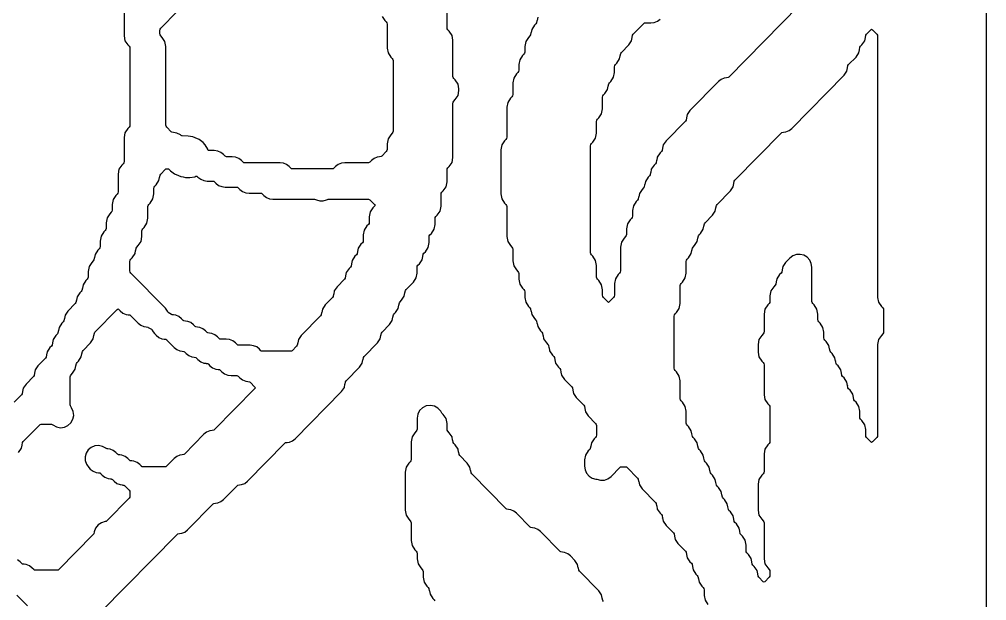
# Model space of a CAD drawing. Header units: millimetres. Extents: x 2 to 65, y 2 to 128.
# Drawn here: x 27.71 to 65.27, y 51.53 to 74.12 of the extents above; entities that cross this region are included whole.
import ezdxf

# ---------------------------------------------------------------- set-up
doc = ezdxf.new("R2010")
doc.units = ezdxf.units.MM
doc.layers.add('CUT', color=1, linetype='Continuous')

msp = doc.modelspace()

# ---------------------------------------------------------------- linework, layer by layer
at = {"layer": 'CUT'}
for points in [[(44.134, 2), (52.134, 2), (52.134, 5), (65.2679, 5), (65.2679, 125), (52.134, 125), (52.134, 128), (44.134, 128), (44.134, 125), (23.134, 125), (23.134, 128), (15.134, 128), (15.134, 125), (2, 125), (2, 5), (15.134, 5), (15.134, 2), (23.134, 2), (23.134, 5), (44.134, 5)], [(54.158, 65.7992), (54.2642, 65.9604), (54.2888, 66.0856), (54.292, 66.085), (54.3103, 66.1778), (54.3355, 66.2162), (54.6224, 66.5081), (54.7286, 66.6692), (54.7532, 66.7944), (54.7564, 66.7938), (54.7747, 66.8867), (54.8, 66.925), (55.3191, 67.4533), (55.4253, 67.6144), (55.4499, 67.7396), (55.4531, 67.739), (55.4714, 67.8318), (55.4966, 67.8702), (57.297, 69.7021), (57.322, 69.7216), (57.3862, 69.7301), (57.386, 69.7315), (57.4736, 69.7432), (57.5953, 69.7942), (57.6994, 69.8753), (59.7312, 71.9427), (59.8374, 72.1038), (59.862, 72.229), (59.8652, 72.2284), (59.8835, 72.3213), (59.9088, 72.3596), (60.1957, 72.6516), (60.3018, 72.8127), (60.3265, 72.9379), (60.3297, 72.9373), (60.3479, 73.0301), (60.3732, 73.0685), (60.4279, 73.1241), (60.5341, 73.2853), (60.5587, 73.4105), (60.5619, 73.4098), (60.5802, 73.5027), (60.6054, 73.5411), (60.7756, 73.7142), (60.8035, 73.7348), (60.8314, 73.7142), (61.0016, 73.5411), (61.0269, 73.5027), (61.0357, 73.4576), (61.0357, 63.3143), (61.073, 63.1249), (61.1791, 62.9638), (61.2338, 62.9081), (61.2591, 62.8698), (61.2679, 62.8247), (61.2679, 61.977), (61.2591, 61.9319), (61.2338, 61.8935), (61.1791, 61.8379), (61.073, 61.6767), (61.0357, 61.4874), (61.0357, 57.9601), (61.0269, 57.915), (61.0016, 57.8767), (60.8314, 57.7035), (60.8035, 57.6829), (60.7756, 57.7035), (60.6054, 57.8767), (60.5802, 57.915), (60.5713, 57.9601), (60.5713, 58.1794), (60.5341, 58.3687), (60.4279, 58.5299), (60.3732, 58.5855), (60.3479, 58.6239), (60.3391, 58.669), (60.3391, 58.8883), (60.3018, 59.0776), (60.1957, 59.2387), (60.141, 59.2944), (60.1157, 59.3327), (60.0975, 59.4256), (60.0942, 59.425), (60.0696, 59.5502), (59.9635, 59.7113), (59.9088, 59.767), (59.8835, 59.8053), (59.8652, 59.8982), (59.862, 59.8975), (59.8374, 60.0227), (59.7312, 60.1839), (59.6766, 60.2395), (59.6513, 60.2779), (59.633, 60.3707), (59.6298, 60.3701), (59.6052, 60.4953), (59.499, 60.6565), (59.4443, 60.7121), (59.4191, 60.7505), (59.4008, 60.8433), (59.3976, 60.8427), (59.373, 60.9679), (59.2668, 61.129), (59.2121, 61.1847), (59.1868, 61.223), (59.1686, 61.3159), (59.1654, 61.3153), (59.1408, 61.4405), (59.0346, 61.6016), (58.9799, 61.6573), (58.9546, 61.6956), (58.9458, 61.7407), (58.9458, 61.96), (58.9085, 62.1493), (58.8024, 62.3105), (58.7477, 62.3661), (58.7224, 62.4045), (58.7135, 62.4495), (58.7135, 62.6688), (58.6763, 62.8582), (58.5702, 63.0193), (58.5155, 63.075), (58.4902, 63.1133), (58.4813, 63.1584), (58.4813, 64.4868), (58.4596, 64.6324), (58.3965, 64.7655), (58.2973, 64.8743), (58.1707, 64.9495), (58.0276, 64.9846), (57.8806, 64.9765), (57.7423, 64.9259), (57.6247, 64.8372), (57.4636, 64.6733), (57.3575, 64.5122), (57.3328, 64.387), (57.3296, 64.3876), (57.3114, 64.2948), (57.2861, 64.2564), (57.2314, 64.2008), (57.1253, 64.0396), (57.1006, 63.9144), (57.0974, 63.915), (57.0792, 63.8222), (57.0539, 63.7838), (56.9992, 63.7282), (56.893, 63.567), (56.8558, 63.3777), (56.8558, 63.1584), (56.8469, 63.1133), (56.8217, 63.075), (56.767, 63.0193), (56.6608, 62.8582), (56.6236, 62.6688), (56.6236, 61.977), (56.6147, 61.9319), (56.5894, 61.8935), (56.5348, 61.8379), (56.4286, 61.6767), (56.3914, 61.4874), (56.3914, 61.1877), (56.4286, 60.9984), (56.5348, 60.8372), (56.5894, 60.7816), (56.6147, 60.7432), (56.6236, 60.6981), (56.6236, 59.5337), (56.6608, 59.3443), (56.767, 59.1832), (56.8217, 59.1276), (56.8469, 59.0892), (56.8558, 59.0441), (56.8558, 57.7238), (56.8469, 57.6787), (56.8217, 57.6404), (56.767, 57.5847), (56.6608, 57.4236), (56.6236, 57.2343), (56.6236, 56.5424), (56.6147, 56.4973), (56.5894, 56.4589), (56.5348, 56.4033), (56.4286, 56.2422), (56.3914, 56.0528), (56.3914, 55.0442), (56.4286, 54.8549), (56.5348, 54.6938), (56.5894, 54.6381), (56.6147, 54.5997), (56.6236, 54.5547), (56.6236, 53.1539), (56.6608, 52.9646), (56.767, 52.8035), (56.8217, 52.7478), (56.8469, 52.7095), (56.8558, 52.6644), (56.8558, 52.5255), (56.8469, 52.4804), (56.8217, 52.4421), (56.6515, 52.2689), (56.6236, 52.2483), (56.5957, 52.2689), (56.4255, 52.4421), (56.4002, 52.4804), (56.382, 52.5733), (56.3788, 52.5726), (56.3541, 52.6978), (56.248, 52.859), (56.1933, 52.9146), (56.168, 52.953), (56.1498, 53.0458), (56.1465, 53.0452), (56.1219, 53.1704), (56.0158, 53.3316), (55.9611, 53.3872), (55.9358, 53.4256), (55.9269, 53.4706), (55.9269, 53.6899), (55.8897, 53.8793), (55.7835, 54.0404), (55.7288, 54.0961), (55.7036, 54.1344), (55.6853, 54.2273), (55.6821, 54.2266), (55.6575, 54.3519), (55.5513, 54.513), (55.4966, 54.5686), (55.4714, 54.607), (55.4531, 54.6999), (55.4499, 54.6992), (55.4253, 54.8244), (55.3191, 54.9856), (55.2644, 55.0412), (55.2391, 55.0796), (55.2209, 55.1724), (55.2177, 55.1718), (55.193, 55.297), (55.0869, 55.4581), (55.0322, 55.5138), (55.0069, 55.5521), (54.9887, 55.645), (54.9854, 55.6444), (54.9608, 55.7696), (54.8547, 55.9307), (54.8, 55.9864), (54.7747, 56.0247), (54.7564, 56.1176), (54.7532, 56.1169), (54.7286, 56.2422), (54.6224, 56.4033), (54.5678, 56.4589), (54.5425, 56.4973), (54.5242, 56.5902), (54.521, 56.5895), (54.4964, 56.7147), (54.3902, 56.8759), (54.3355, 56.9315), (54.3103, 56.9699), (54.292, 57.0627), (54.2888, 57.0621), (54.2642, 57.1873), (54.158, 57.3484), (54.1033, 57.4041), (54.078, 57.4424), (54.0598, 57.5353), (54.0566, 57.5347), (54.0319, 57.6599), (53.9258, 57.821), (53.8711, 57.8767), (53.8458, 57.915), (53.8276, 58.0079), (53.8244, 58.0072), (53.7997, 58.1324), (53.6936, 58.2936), (53.6389, 58.3492), (53.6136, 58.3876), (53.6047, 58.4327), (53.6047, 58.8883), (53.5675, 59.0776), (53.4614, 59.2387), (53.4067, 59.2944), (53.3814, 59.3327), (53.3725, 59.3778), (53.3725, 60.0697), (53.3353, 60.259), (53.2291, 60.4202), (53.1744, 60.4758), (53.1492, 60.5142), (53.1403, 60.5592), (53.1403, 62.5884), (53.1492, 62.6335), (53.1744, 62.6719), (53.2291, 62.7275), (53.3353, 62.8887), (53.3725, 63.078), (53.3725, 63.7699), (53.3814, 63.8149), (53.4067, 63.8533), (53.4614, 63.909), (53.5675, 64.0701), (53.6047, 64.2594), (53.6047, 64.715), (53.6136, 64.7601), (53.6389, 64.7984), (53.6936, 64.8541), (53.7997, 65.0152), (53.8244, 65.1404), (53.8276, 65.1398), (53.8458, 65.2327), (53.8711, 65.271), (53.9258, 65.3267), (54.0319, 65.4878), (54.0566, 65.613), (54.0598, 65.6124), (54.078, 65.7052), (54.1033, 65.7436)], [(32.2034, 65.0152), (32.2281, 65.1404), (32.2313, 65.1398), (32.2495, 65.2327), (32.2748, 65.271), (32.3295, 65.3267), (32.4356, 65.4878), (32.4729, 65.6771), (32.4729, 65.8964), (32.4817, 65.9415), (32.507, 65.9799), (32.5617, 66.0355), (32.6679, 66.1967), (32.7051, 66.386), (32.7051, 66.8416), (32.714, 66.8867), (32.7392, 66.925), (32.7939, 66.9807), (32.9001, 67.1418), (32.9373, 67.3312), (32.9373, 67.5505), (32.9462, 67.5955), (32.9715, 67.6339), (33.0261, 67.6895), (33.1323, 67.8507), (33.1569, 67.9759), (33.1601, 67.9752), (33.1784, 68.0681), (33.2037, 68.1065), (33.3785, 68.2844), (33.4035, 68.3038), (33.4349, 68.308), (33.4755, 68.308), (33.5081, 68.3035), (33.5335, 68.2825), (33.5802, 68.2316), (33.7375, 68.1163), (33.8857, 68.0473), (33.9782, 68.0148), (34.0711, 67.9921), (34.1682, 67.9783), (34.3315, 67.9712), (34.5243, 68.001), (34.5703, 68.0177), (34.6027, 68.0245), (34.629, 68.0044), (34.6481, 67.985), (34.7522, 67.9039), (34.8739, 67.8529), (35.0047, 67.8354), (35.2264, 67.8354), (35.2578, 67.8313), (35.2827, 67.8118), (35.3448, 67.7487), (35.4489, 67.6676), (35.5706, 67.6166), (35.7014, 67.5992), (36.1813, 67.5992), (36.2116, 67.5755), (36.2736, 67.5124), (36.3777, 67.4313), (36.4994, 67.3803), (36.6302, 67.3629), (37.0841, 67.3629), (37.1155, 67.3587), (37.1405, 67.3392), (37.2025, 67.2761), (37.3066, 67.195), (37.4283, 67.144), (37.5591, 67.1266), (39.1741, 67.1266), (39.2061, 67.1223), (39.2461, 67.1055), (39.3735, 67.071), (39.5054, 67.071), (39.6328, 67.1055), (39.6728, 67.1223), (39.7048, 67.1266), (41.264, 67.1266), (41.2954, 67.1224), (41.3204, 67.1029), (41.5021, 66.918), (41.522, 66.8903), (41.5021, 66.8625), (41.4406, 66.7999), (41.3344, 66.6388), (41.2972, 66.4494), (41.2972, 66.2301), (41.2883, 66.1851), (41.263, 66.1467), (41.2083, 66.091), (41.1022, 65.9299), (41.065, 65.7406), (41.065, 65.5213), (41.0561, 65.4762), (41.0308, 65.4378), (40.9761, 65.3822), (40.87, 65.2211), (40.8454, 65.0958), (40.8421, 65.0965), (40.8239, 65.0036), (40.7986, 64.9653), (40.7439, 64.9096), (40.6378, 64.7485), (40.6131, 64.6233), (40.6099, 64.6239), (40.5917, 64.5311), (40.5664, 64.4927), (40.5117, 64.437), (40.4055, 64.2759), (40.3809, 64.1507), (40.3777, 64.1513), (40.3594, 64.0585), (40.3342, 64.0201), (40.0473, 63.7282), (39.9411, 63.567), (39.9165, 63.4418), (39.9133, 63.4425), (39.895, 63.3496), (39.8697, 63.3113), (39.5828, 63.0193), (39.4767, 62.8582), (39.452, 62.733), (39.4488, 62.7336), (39.4306, 62.6408), (39.4053, 62.6024), (38.6539, 61.8379), (38.5478, 61.6767), (38.5232, 61.5515), (38.52, 61.5522), (38.5017, 61.4593), (38.4764, 61.421), (38.3016, 61.243), (38.2766, 61.2236), (38.2452, 61.2194), (37.1504, 61.2194), (37.119, 61.2236), (37.094, 61.243), (37.032, 61.3062), (36.9279, 61.3873), (36.8062, 61.4383), (36.6754, 61.4557), (36.2215, 61.4557), (36.1901, 61.4599), (36.1651, 61.4793), (36.1031, 61.5425), (35.999, 61.6235), (35.8773, 61.6746), (35.7465, 61.692), (35.5249, 61.692), (35.4935, 61.6962), (35.4685, 61.7156), (35.4065, 61.7787), (35.3024, 61.8598), (35.1807, 61.9109), (35.0931, 61.9225), (35.0933, 61.9239), (35.029, 61.9324), (35.0041, 61.9519), (34.942, 62.015), (34.8379, 62.0961), (34.7162, 62.1471), (34.6286, 62.1588), (34.6288, 62.1602), (34.5646, 62.1687), (34.5396, 62.1882), (34.4776, 62.2513), (34.3735, 62.3324), (34.2518, 62.3834), (34.1642, 62.3951), (34.1644, 62.3965), (34.1002, 62.405), (34.0865, 62.4157), (34.0792, 62.4197), (34.0775, 62.4221), (34.0131, 62.4876), (33.909, 62.5687), (33.7873, 62.6197), (33.6998, 62.6314), (33.7, 62.6328), (33.6822, 62.6351), (33.6734, 62.6349), (33.6565, 62.6371), (33.6411, 62.6371), (33.622, 62.652), (33.4913, 62.7253), (33.4844, 62.7268), (33.4687, 62.7732), (33.3809, 62.8947), (32.0426, 64.2564), (32.0173, 64.2948), (32.0084, 64.3398), (32.0084, 64.715), (32.0173, 64.7601), (32.0426, 64.7984), (32.0973, 64.8541)]]:
    msp.add_lwpolyline(points, close=True, dxfattribs=at)
for points in [[(58.6794, 75.3619), (55.2535, 71.876), (55.2285, 71.8565), (55.1643, 71.8479), (55.1645, 71.8466), (55.0769, 71.8349), (54.9552, 71.7839), (54.8511, 71.7028), (53.7481, 70.5805), (53.642, 70.4194), (53.6174, 70.2942), (53.6141, 70.2948), (53.5959, 70.2019), (53.5706, 70.1636), (52.8193, 69.3991), (52.7131, 69.2379), (52.6885, 69.1127), (52.6853, 69.1134), (52.667, 69.0205), (52.6417, 68.9821), (52.587, 68.9265), (52.4809, 68.7654), (52.4563, 68.6402), (52.4531, 68.6408), (52.4348, 68.5479), (52.4095, 68.5096), (52.3548, 68.4539), (52.2487, 68.2928), (52.224, 68.1676), (52.2208, 68.1682), (52.2026, 68.0754), (52.1773, 68.037), (52.1226, 67.9813), (52.0165, 67.8202), (51.9918, 67.695), (51.9886, 67.6956), (51.9704, 67.6028), (51.9451, 67.5644), (51.8904, 67.5088), (51.7842, 67.3476), (51.7596, 67.2224), (51.7564, 67.2231), (51.7381, 67.1302), (51.7129, 67.0919), (51.6582, 67.0362), (51.552, 66.8751), (51.5148, 66.6857), (51.5148, 66.4664), (51.5059, 66.4213), (51.4806, 66.383), (51.426, 66.3273), (51.3198, 66.1662), (51.2826, 65.9769), (51.2826, 65.7576), (51.2737, 65.7125), (51.2484, 65.6741), (51.1937, 65.6185), (51.0876, 65.4573), (51.0503, 65.268), (51.0503, 64.3398), (51.0415, 64.2948), (51.0162, 64.2564), (50.9615, 64.2008), (50.8554, 64.0396), (50.8181, 63.8503), (50.8181, 63.3947), (50.8093, 63.3496), (50.784, 63.3113), (50.6138, 63.1381), (50.5859, 63.1175), (50.558, 63.1381), (50.3878, 63.3113), (50.3626, 63.3496), (50.3537, 63.3947), (50.3537, 63.614), (50.3165, 63.8033), (50.2103, 63.9645), (50.1556, 64.0201), (50.1303, 64.0585), (50.1215, 64.1036), (50.1215, 64.5591), (50.0842, 64.7485), (49.9781, 64.9096), (49.9234, 64.9653), (49.8981, 65.0036), (49.8893, 65.0487), (49.8893, 69.2045), (49.8981, 69.2495), (49.9234, 69.2879), (49.9781, 69.3435), (50.0842, 69.5047), (50.1215, 69.694), (50.1215, 70.1496), (50.1303, 70.1947), (50.1556, 70.233), (50.2103, 70.2887), (50.3165, 70.4498), (50.3537, 70.6392), (50.3537, 71.0948), (50.3626, 71.1398), (50.3878, 71.1782), (50.4425, 71.2338), (50.5487, 71.395), (50.5733, 71.5202), (50.5765, 71.5196), (50.5948, 71.6124), (50.62, 71.6508), (50.6747, 71.7064), (50.7809, 71.8676), (50.8181, 72.0569), (50.8181, 72.2762), (50.827, 72.3213), (50.8523, 72.3596), (50.907, 72.4153), (51.0131, 72.5764), (51.0377, 72.7016), (51.0409, 72.701), (51.0592, 72.7938), (51.0845, 72.8322), (51.3714, 73.1241), (51.4775, 73.2853), (51.5022, 73.4105), (51.5054, 73.4098), (51.5236, 73.5027), (51.5489, 73.5411), (51.956, 73.9553), (51.981, 73.9747), (52.0124, 73.9789), (52.234, 73.9789), (52.3648, 73.9963), (52.4865, 74.0473), (52.5906, 74.1284)], [(31.7762, 74.4028), (31.7762, 73.4746), (31.8135, 73.2853), (31.9196, 73.1241), (31.9743, 73.0685), (31.9996, 73.0301), (32.0084, 72.9851), (32.0084, 70.0107), (31.9996, 69.9657), (31.9743, 69.9273), (31.9196, 69.8716), (31.8135, 69.7105), (31.7762, 69.5212), (31.7762, 68.593), (31.7674, 68.5479), (31.7421, 68.5096), (31.6874, 68.4539), (31.5812, 68.2928), (31.544, 68.1034), (31.544, 67.4116), (31.5351, 67.3665), (31.5099, 67.3281), (31.4552, 67.2725), (31.349, 67.1113), (31.3118, 66.922), (31.3118, 66.7027), (31.3029, 66.6576), (31.2777, 66.6193), (31.223, 66.5636), (31.1168, 66.4025), (31.0796, 66.2132), (31.0796, 65.9938), (31.0707, 65.9488), (31.0454, 65.9104), (30.9907, 65.8548), (30.8846, 65.6936), (30.8474, 65.5043), (30.8474, 65.285), (30.8385, 65.2399), (30.8132, 65.2016), (30.7585, 65.1459), (30.6524, 64.9848), (30.6277, 64.8596), (30.6245, 64.8602), (30.6063, 64.7673), (30.581, 64.729), (30.5263, 64.6733), (30.4202, 64.5122), (30.3829, 64.3229), (30.3829, 64.1036), (30.3741, 64.0585), (30.3488, 64.0201), (30.2941, 63.9645), (30.1879, 63.8033), (30.1633, 63.6781), (30.1601, 63.6788), (30.1418, 63.5859), (30.1166, 63.5475), (30.0619, 63.4919), (29.9557, 63.3308), (29.9311, 63.2056), (29.9279, 63.2062), (29.9096, 63.1133), (29.8843, 63.075), (29.5974, 62.783), (29.4913, 62.6219), (29.4667, 62.4967), (29.4634, 62.4973), (29.4452, 62.4045), (29.4199, 62.3661), (29.3652, 62.3105), (29.2591, 62.1493), (29.2344, 62.0241), (29.2312, 62.0248), (29.213, 61.9319), (29.1877, 61.8935), (29.133, 61.8379), (29.0268, 61.6767), (29.0022, 61.5515), (28.999, 61.5522), (28.9807, 61.4593), (28.9555, 61.421), (28.9008, 61.3653), (28.7946, 61.2042), (28.77, 61.079), (28.7668, 61.0796), (28.7485, 60.9867), (28.7233, 60.9484), (28.4363, 60.6565), (28.3302, 60.4953), (28.3056, 60.3701), (28.3024, 60.3707), (28.2841, 60.2779), (28.2588, 60.2395), (27.9719, 59.9476), (27.8658, 59.7865), (27.8411, 59.6612), (27.8379, 59.6619), (27.8197, 59.569), (27.7944, 59.5307), (27.5075, 59.2387)], [(30.8815, 51.0938), (33.843, 54.1072), (33.8679, 54.1266), (33.9322, 54.1352), (33.932, 54.1366), (34.0196, 54.1482), (34.1413, 54.1992), (34.2454, 54.2803), (35.2363, 55.2886), (35.2613, 55.3081), (35.3255, 55.3166), (35.3253, 55.318), (35.4129, 55.3296), (35.5346, 55.3807), (35.6387, 55.4618), (36.1651, 55.9975), (36.1901, 56.0169), (36.2544, 56.0255), (36.2542, 56.0269), (36.3417, 56.0385), (36.4634, 56.0895), (36.5675, 56.1706), (38.0229, 57.6515), (38.0479, 57.6709), (38.1121, 57.6795), (38.1119, 57.6809), (38.1995, 57.6925), (38.3212, 57.7435), (38.4253, 57.8246), (40.2249, 59.6558), (40.3311, 59.8169), (40.3557, 59.9421), (40.3589, 59.9415), (40.3772, 60.0343), (40.4024, 60.0727), (40.9216, 60.6009), (41.0277, 60.7621), (41.0523, 60.8873), (41.0556, 60.8866), (41.0738, 60.9795), (41.0991, 61.0179), (41.6182, 61.5461), (41.7244, 61.7072), (41.749, 61.8324), (41.7522, 61.8318), (41.7705, 61.9246), (41.7957, 61.963), (42.0827, 62.2549), (42.1888, 62.4161), (42.2134, 62.5413), (42.2167, 62.5407), (42.2349, 62.6335), (42.2602, 62.6719), (42.3149, 62.7275), (42.421, 62.8887), (42.4457, 63.0139), (42.4489, 63.0132), (42.4671, 63.1061), (42.4924, 63.1444), (42.5471, 63.2001), (42.6533, 63.3612), (42.6779, 63.4864), (42.6811, 63.4858), (42.6994, 63.5787), (42.7246, 63.617), (43.0115, 63.909), (43.1177, 64.0701), (43.1549, 64.2594), (43.1549, 64.4787), (43.1638, 64.5238), (43.1891, 64.5622), (43.2438, 64.6178), (43.3499, 64.7789), (43.3745, 64.9042), (43.3777, 64.9035), (43.396, 64.9964), (43.4213, 65.0347), (43.476, 65.0904), (43.5821, 65.2515), (43.6194, 65.4409), (43.6194, 65.6602), (43.6282, 65.7052), (43.6535, 65.7436), (43.7082, 65.7992), (43.8143, 65.9604), (43.8516, 66.1497), (43.8516, 66.369), (43.8604, 66.4141), (43.8857, 66.4525), (43.9404, 66.5081), (44.0466, 66.6692), (44.0838, 66.8586), (44.0838, 67.3142), (44.0927, 67.3592), (44.1179, 67.3976), (44.1726, 67.4533), (44.2788, 67.6144), (44.316, 67.8037), (44.316, 68.2593), (44.3249, 68.3044), (44.3501, 68.3427), (44.4048, 68.3984), (44.511, 68.5595), (44.5482, 68.7489), (44.5482, 70.8585), (44.5571, 70.9035), (44.5824, 70.9419), (44.6371, 70.9976), (44.7432, 71.1587), (44.7805, 71.348), (44.7805, 71.4115), (44.7432, 71.6008), (44.6371, 71.7619), (44.5824, 71.8176), (44.5571, 71.8559), (44.5482, 71.901), (44.5482, 73.3018), (44.511, 73.4911), (44.4048, 73.6522), (44.3501, 73.7079), (44.3249, 73.7462), (44.316, 73.7913), (44.316, 74.4832)], [(41.7988, 74.2304), (41.905, 74.0693), (41.9597, 74.0136), (41.985, 73.9753), (41.9938, 73.9302), (41.9938, 73.002), (42.0311, 72.8127), (42.1372, 72.6516), (42.1919, 72.5959), (42.2172, 72.5576), (42.2261, 72.5125), (42.2261, 69.7744), (42.2172, 69.7294), (42.1919, 69.691), (42.1372, 69.6354), (42.0311, 69.4742), (41.9938, 69.2849), (41.9938, 69.0656), (41.985, 69.0205), (41.9597, 68.9821), (41.7848, 68.8042), (41.7599, 68.7848), (41.6956, 68.7762), (41.6958, 68.7748), (41.6082, 68.7632), (41.4865, 68.7121), (41.3824, 68.6311), (41.3204, 68.5679), (41.2954, 68.5485), (41.264, 68.5443), (40.3457, 68.5443), (40.2149, 68.5269), (40.0932, 68.4759), (39.9891, 68.3948), (39.9271, 68.3316), (39.9021, 68.3122), (39.8707, 68.308), (38.3115, 68.308), (38.2801, 68.3122), (38.2551, 68.3316), (38.1931, 68.3948), (38.089, 68.4759), (37.9673, 68.5269), (37.8365, 68.5443), (36.4277, 68.5443), (36.3974, 68.5679), (36.3353, 68.6311), (36.2312, 68.7121), (36.1095, 68.7632), (35.9787, 68.7806), (35.7571, 68.7806), (35.7257, 68.7848), (35.7007, 68.8042), (35.6387, 68.8673), (35.5346, 68.9484), (35.4129, 68.9995), (35.2821, 69.0169), (35.0877, 69.0169), (35.0532, 69.0222), (35.0363, 69.0528), (35.0267, 69.0794), (34.9254, 69.2461), (34.8489, 69.3296), (34.6915, 69.4449), (34.5433, 69.5139), (34.4509, 69.5464), (34.3579, 69.5691), (34.2609, 69.5829), (34.0346, 69.5927), (34.0164, 69.597), (33.998, 69.5985), (33.9653, 69.6234), (33.8222, 69.6995), (33.6997, 69.7196), (33.7, 69.7214), (33.6357, 69.7299), (33.6107, 69.7494), (33.4359, 69.9273), (33.4106, 69.9657), (33.4018, 70.0107), (33.4018, 73.0655), (33.3645, 73.2548), (33.2584, 73.4159), (33.2037, 73.4716), (33.1784, 73.51), (33.1695, 73.555), (33.1695, 73.6939), (33.1784, 73.739), (33.2037, 73.7773), (33.843, 74.4278)], [(47.8365, 74.2), (47.8119, 74.0748), (47.8087, 74.0754), (47.7904, 73.9825), (47.7652, 73.9442), (47.7105, 73.8885), (47.6043, 73.7274), (47.5797, 73.6022), (47.5765, 73.6028), (47.5582, 73.51), (47.5329, 73.4716), (47.4782, 73.4159), (47.3721, 73.2548), (47.3349, 73.0655), (47.3349, 72.8462), (47.326, 72.8011), (47.3007, 72.7627), (47.246, 72.7071), (47.1399, 72.5459), (47.1026, 72.3566), (47.1026, 72.1373), (47.0938, 72.0922), (47.0685, 72.0539), (47.0138, 71.9982), (46.9076, 71.8371), (46.8704, 71.6478), (46.8704, 71.1922), (46.8616, 71.1471), (46.8363, 71.1087), (46.7816, 71.0531), (46.6754, 70.8919), (46.6382, 70.7026), (46.6382, 69.5381), (46.6293, 69.4931), (46.6041, 69.4547), (46.5494, 69.3991), (46.4432, 69.2379), (46.406, 69.0486), (46.406, 67.3312), (46.4432, 67.1418), (46.5494, 66.9807), (46.6041, 66.925), (46.6293, 66.8867), (46.6382, 66.8416), (46.6382, 65.6771), (46.6754, 65.4878), (46.7816, 65.3267), (46.8363, 65.271), (46.8616, 65.2327), (46.8704, 65.1876), (46.8704, 64.732), (46.9076, 64.5427), (47.0138, 64.3815), (47.0685, 64.3259), (47.0938, 64.2875), (47.1026, 64.2424), (47.1026, 64.0231), (47.1399, 63.8338), (47.246, 63.6727), (47.3007, 63.617), (47.326, 63.5787), (47.3349, 63.5336), (47.3349, 63.3143), (47.3721, 63.1249), (47.4782, 62.9638), (47.5329, 62.9081), (47.5582, 62.8698), (47.5765, 62.7769), (47.5797, 62.7776), (47.6043, 62.6524), (47.7105, 62.4912), (47.7652, 62.4356), (47.7904, 62.3972), (47.8087, 62.3044), (47.8119, 62.305), (47.8365, 62.1798), (47.9427, 62.0187), (47.9974, 61.963), (48.0226, 61.9246), (48.0409, 61.8318), (48.0441, 61.8324), (48.0687, 61.7072), (48.1749, 61.5461), (48.2296, 61.4904), (48.2549, 61.4521), (48.2731, 61.3592), (48.2763, 61.3598), (48.301, 61.2346), (48.4071, 61.0735), (48.4618, 61.0179), (48.4871, 60.9795), (48.5053, 60.8866), (48.5086, 60.8873), (48.5332, 60.7621), (48.6393, 60.6009), (48.694, 60.5453), (48.7193, 60.5069), (48.7376, 60.4141), (48.7408, 60.4147), (48.7654, 60.2895), (48.8716, 60.1284), (49.1585, 59.8364), (49.1837, 59.7981), (49.202, 59.7052), (49.2052, 59.7058), (49.2298, 59.5806), (49.336, 59.4195), (49.6229, 59.1276), (49.6482, 59.0892), (49.6664, 58.9963), (49.6696, 58.997), (49.6943, 58.8718), (49.8004, 58.7106), (50.0873, 58.4187), (50.1126, 58.3803), (50.1215, 58.3353), (50.1215, 57.9601), (50.1126, 57.915), (50.0873, 57.8767), (50.0326, 57.821), (49.9265, 57.6599), (49.9019, 57.5347), (49.8987, 57.5353), (49.8804, 57.4424), (49.8551, 57.4041), (49.8004, 57.3484), (49.6943, 57.1873), (49.657, 56.998), (49.657, 56.7526), (49.6776, 56.6108), (49.7375, 56.4806), (49.832, 56.3727), (49.9531, 56.2961), (50.0911, 56.257), (50.1203, 56.2531), (50.1346, 56.2471), (50.2784, 56.2107), (50.4266, 56.2181), (50.566, 56.2686), (50.6846, 56.3578), (51.0271, 56.7063), (51.0521, 56.7258), (51.0835, 56.73), (51.2494, 56.73), (51.2808, 56.7258), (51.3058, 56.7063), (51.7129, 56.2921), (51.7381, 56.2538), (51.7564, 56.1609), (51.7596, 56.1615), (51.7842, 56.0363), (51.8904, 55.8752), (52.4095, 55.347), (52.4348, 55.3086), (52.4531, 55.2158), (52.4563, 55.2164), (52.4809, 55.0912), (52.587, 54.93), (52.6417, 54.8744), (52.667, 54.836), (52.6853, 54.7432), (52.6885, 54.7438), (52.7131, 54.6186), (52.8193, 54.4575), (53.1062, 54.1655), (53.1314, 54.1272), (53.1497, 54.0343), (53.1529, 54.035), (53.1775, 53.9097), (53.2837, 53.7486), (53.5706, 53.4567), (53.5959, 53.4183), (53.6141, 53.3255), (53.6174, 53.3261), (53.642, 53.2009), (53.7481, 53.0398), (53.8028, 52.9841), (53.8281, 52.9457), (53.8464, 52.8529), (53.8496, 52.8535), (53.8742, 52.7283), (53.9804, 52.5672), (54.035, 52.5115), (54.0603, 52.4732), (54.0786, 52.3803), (54.0818, 52.3809), (54.1064, 52.2557), (54.2126, 52.0946), (54.2673, 52.039), (54.2925, 52.0006), (54.3014, 51.9555), (54.3014, 51.7362), (54.3386, 51.5469), (54.4448, 51.3857)], [(27.6851, 57.2929), (27.7913, 57.4541), (27.8159, 57.5793), (27.8191, 57.5786), (27.8374, 57.6715), (27.8628, 57.71), (27.8629, 57.7101), (28.5019, 58.3603), (28.5269, 58.3798), (28.5583, 58.384), (28.9565, 58.384), (28.9879, 58.3798), (29.0157, 58.3581), (29.152, 58.2827), (29.3048, 58.2529), (29.4595, 58.2716), (29.6008, 58.337), (29.7153, 58.4426), (29.7916, 58.5784), (29.8224, 58.7311), (29.8048, 58.8858), (29.7404, 59.0277), (29.6951, 59.0965), (29.6863, 59.1415), (29.6863, 60.2256), (29.6951, 60.2706), (29.7204, 60.309), (29.7751, 60.3646), (29.8812, 60.5258), (29.9059, 60.651), (29.9091, 60.6504), (29.9273, 60.7432), (29.9526, 60.7816), (30.0073, 60.8372), (30.1135, 60.9984), (30.1381, 61.1236), (30.1413, 61.1229), (30.1596, 61.2158), (30.1848, 61.2541), (30.4717, 61.5461), (30.5779, 61.7072), (30.6025, 61.8324), (30.6057, 61.8318), (30.624, 61.9246), (30.6493, 61.963), (31.5161, 62.845), (31.544, 62.8656), (31.5719, 62.845), (31.6293, 62.7867), (31.7334, 62.7056), (31.8551, 62.6545), (31.9427, 62.6429), (31.9425, 62.6415), (32.0067, 62.633), (32.0317, 62.6135), (32.3259, 62.3141), (32.43, 62.233), (32.5517, 62.182), (32.6393, 62.1703), (32.6391, 62.1689), (32.7033, 62.1604), (32.717, 62.1497), (32.8478, 62.0764), (32.8547, 62.0749), (32.8703, 62.0285), (32.9582, 61.907), (33.0226, 61.8415), (33.1267, 61.7604), (33.2484, 61.7094), (33.336, 61.6977), (33.3358, 61.6964), (33.3535, 61.694), (33.3623, 61.6942), (33.3792, 61.692), (33.3946, 61.692), (33.4137, 61.6772), (33.4209, 61.6731), (33.4226, 61.6707), (33.7192, 61.3689), (33.8233, 61.2879), (33.945, 61.2368), (34.0326, 61.2252), (34.0324, 61.2238), (34.0967, 61.2152), (34.1216, 61.1958), (34.1837, 61.1327), (34.2878, 61.0516), (34.4095, 61.0005), (34.4971, 60.9889), (34.4969, 60.9875), (34.5611, 60.9789), (34.5861, 60.9595), (34.6481, 60.8964), (34.7522, 60.8153), (34.8739, 60.7642), (34.9615, 60.7526), (34.9613, 60.7512), (35.0255, 60.7427), (35.0505, 60.7232), (35.1125, 60.6601), (35.2167, 60.579), (35.3384, 60.528), (35.4259, 60.5163), (35.4257, 60.5149), (35.49, 60.5064), (35.5149, 60.4869), (35.577, 60.4238), (35.6811, 60.3427), (35.8028, 60.2917), (35.9336, 60.2743), (36.1552, 60.2743), (36.1866, 60.2701), (36.2116, 60.2506), (36.2736, 60.1875), (36.3777, 60.1064), (36.4994, 60.0554), (36.587, 60.0437), (36.5868, 60.0423), (36.6511, 60.0338), (36.676, 60.0143), (36.8578, 59.8294), (36.8776, 59.8017), (36.8578, 59.7739), (35.2827, 58.1713), (35.2578, 58.1519), (35.1935, 58.1433), (35.1937, 58.1419), (35.1061, 58.1303), (34.9844, 58.0792), (34.8803, 57.9981), (34.1216, 57.2262), (34.0967, 57.2067), (34.0324, 57.1982), (34.0326, 57.1968), (33.945, 57.1851), (33.8233, 57.1341), (33.7192, 57.053), (33.425, 56.7536), (33.4, 56.7341), (33.3686, 56.73), (32.506, 56.73), (32.4746, 56.7341), (32.461, 56.7448), (32.4537, 56.7489), (32.452, 56.7512), (32.3876, 56.8167), (32.2835, 56.8978), (32.1618, 56.9488), (32.0742, 56.9605), (32.0744, 56.9619), (32.0567, 56.9642), (32.0479, 56.964), (32.031, 56.9662), (32.0156, 56.9662), (31.9965, 56.9811), (31.9893, 56.9851), (31.9876, 56.9875), (31.9232, 57.053), (31.8191, 57.1341), (31.6974, 57.1851), (31.6098, 57.1968), (31.61, 57.1982), (31.5922, 57.2005), (31.5835, 57.2003), (31.5666, 57.2025), (31.5511, 57.2025), (31.5321, 57.2174), (31.5248, 57.2214), (31.5231, 57.2238), (31.4587, 57.2893), (31.3546, 57.3704), (31.2329, 57.4214), (31.1454, 57.4331), (31.1456, 57.4344), (31.1278, 57.4368), (31.119, 57.4366), (31.1021, 57.4388), (31.0867, 57.4388), (31.0676, 57.4536), (30.9369, 57.527), (30.7903, 57.5583), (30.641, 57.5447), (30.5025, 57.4875), (30.3871, 57.3918), (30.3053, 57.2662), (30.2644, 57.122), (30.268, 56.9722), (30.3159, 56.8302), (30.4038, 56.7087), (30.4682, 56.6432), (30.5723, 56.5621), (30.694, 56.5111), (30.7816, 56.4994), (30.7814, 56.498), (30.7991, 56.4957), (30.8079, 56.4959), (30.8248, 56.4937), (30.8402, 56.4937), (30.8593, 56.4788), (30.8665, 56.4748), (30.8682, 56.4724), (30.9326, 56.4069), (31.0367, 56.3258), (31.1584, 56.2748), (31.246, 56.2631), (31.2458, 56.2618), (31.2636, 56.2594), (31.2723, 56.2596), (31.2892, 56.2574), (31.3047, 56.2574), (31.3237, 56.2426), (31.331, 56.2385), (31.3327, 56.2361), (31.3971, 56.1706), (31.5012, 56.0895), (31.6229, 56.0385), (31.7104, 56.0269), (31.7102, 56.0255), (31.728, 56.0231), (31.7368, 56.0233), (31.7537, 56.0211), (31.7691, 56.0211), (31.7882, 56.0063), (31.7954, 56.0022), (31.7971, 55.9999), (31.9743, 55.8195), (31.9996, 55.7812), (32.0084, 55.7361), (32.0084, 55.5972), (31.9996, 55.5521), (31.9743, 55.5138), (31.1028, 54.627), (31.0778, 54.6076), (31.0446, 54.6031), (30.896, 54.5591), (30.7681, 54.4718), (30.673, 54.3495), (30.62, 54.204), (30.6063, 54.1344), (30.581, 54.0961), (29.2451, 52.7367), (29.2201, 52.7173), (29.1887, 52.7131), (28.3261, 52.7131), (28.2947, 52.7173), (28.2697, 52.7367), (28.2077, 52.7998), (28.1036, 52.8809), (27.9819, 52.932), (27.8943, 52.9436), (27.8945, 52.945), (27.8303, 52.9535), (27.8053, 52.973), (27.7433, 53.0361), (27.6391, 53.1172)], [(50.3878, 51.4969), (50.3626, 51.5353), (50.3443, 51.6281), (50.3411, 51.6275), (50.3165, 51.7527), (50.2103, 51.9138), (49.459, 52.6783), (49.4337, 52.7167), (49.4154, 52.8096), (49.4122, 52.8089), (49.3876, 52.9341), (49.2814, 53.0953), (49.1073, 53.2724), (49.0032, 53.3535), (48.8815, 53.4045), (48.794, 53.4162), (48.7941, 53.4176), (48.7299, 53.4261), (48.7049, 53.4456), (47.9462, 54.2176), (47.8421, 54.2986), (47.7204, 54.3497), (47.6329, 54.3613), (47.6331, 54.3627), (47.5688, 54.3713), (47.5438, 54.3907), (47.0174, 54.9264), (46.9133, 55.0075), (46.7916, 55.0585), (46.704, 55.0702), (46.7042, 55.0716), (46.6399, 55.0801), (46.615, 55.0996), (45.279, 56.4589), (45.2538, 56.4973), (45.2355, 56.5902), (45.2323, 56.5895), (45.2077, 56.7147), (45.1015, 56.8759), (44.8146, 57.1678), (44.7893, 57.2062), (44.7711, 57.299), (44.7678, 57.2984), (44.7432, 57.4236), (44.6371, 57.5847), (44.5824, 57.6404), (44.5571, 57.6787), (44.5388, 57.7716), (44.5356, 57.771), (44.511, 57.8962), (44.4048, 58.0573), (44.3501, 58.1129), (44.3249, 58.1513), (44.316, 58.1964), (44.316, 58.4157), (44.2788, 58.605), (44.1726, 58.7662), (44.1179, 58.8218), (44.0725, 58.8908), (43.9648, 59.0082), (43.8257, 59.0857), (43.6692, 59.1156), (43.5113, 59.0947), (43.368, 59.0253), (43.2538, 58.9143), (43.1803, 58.773), (43.1549, 58.6158), (43.1549, 58.1964), (43.1461, 58.1513), (43.1208, 58.1129), (43.0661, 58.0573), (42.9599, 57.8962), (42.9227, 57.7068), (42.9227, 57.0149), (42.9138, 56.9699), (42.8886, 56.9315), (42.8339, 56.8759), (42.7277, 56.7147), (42.6905, 56.5254), (42.6905, 55.0442), (42.7277, 54.8549), (42.8339, 54.6938), (42.8886, 54.6381), (42.9138, 54.5997), (42.9227, 54.5547), (42.9227, 53.8628), (42.9599, 53.6735), (43.0661, 53.5123), (43.1208, 53.4567), (43.1461, 53.4183), (43.1549, 53.3732), (43.1549, 53.1539), (43.1922, 52.9646), (43.2983, 52.8035), (43.353, 52.7478), (43.3783, 52.7095), (43.3871, 52.6644), (43.3871, 52.4451), (43.4244, 52.2557), (43.5305, 52.0946), (43.5852, 52.039), (43.6105, 52.0006), (43.6288, 51.9077), (43.632, 51.9084), (43.6566, 51.7832), (43.7628, 51.622), (43.8174, 51.5664), (43.8427, 51.528)], [(27.6195, 51.7443), (28.0266, 51.3301)]]:
    msp.add_lwpolyline(points, dxfattribs=at)

doc.saveas('drawing.dxf')
